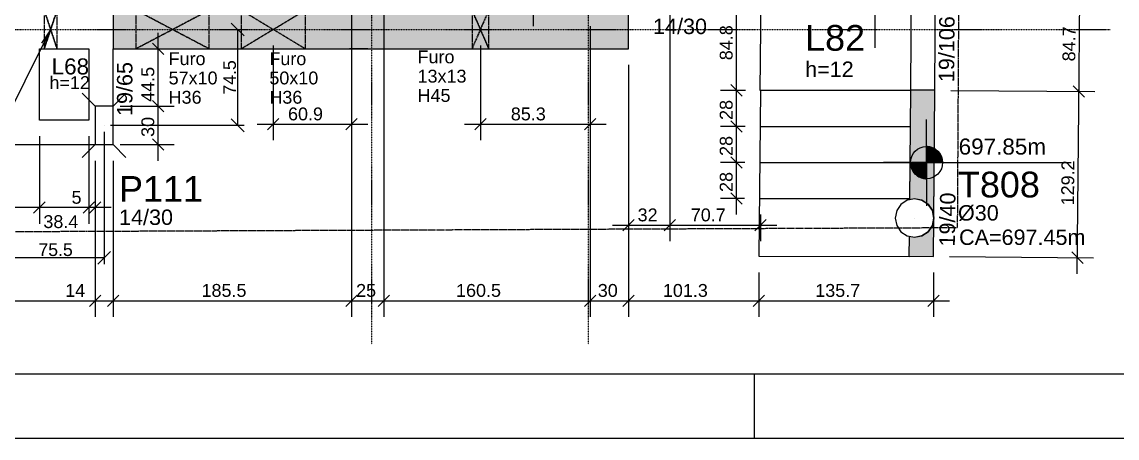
# Model space of a CAD drawing. Extents: x 37185 to 43130, y -8135 to -3930.
# Drawn here: x 39785 to 40636, y -8135 to -7812 of the extents above; entities that cross this region are included whole.
import ezdxf

# ---------------------------------------------------------------- set-up
doc = ezdxf.new("R2010")
doc.units = 0
doc.header["$MEASUREMENT"] = 0
doc.linetypes.add('ESTILO_TQS_0001', pattern=[1, 0.7, -0.3])
doc.linetypes.add('ESTILO_TQS_0004', pattern=[1.12, 0.5, -0.2, 0.01, -0.2, 0.01, -0.2])
doc.layers.get('0').update_dxf_attribs({"linetype": 'CONTINUOUS'})
doc.layers.get('Defpoints').update_dxf_attribs({"linetype": 'CONTINUOUS'})
for name, color, linetype in [('37', 4, 'CONTINUOUS'), ('38', 190, 'CONTINUOUS'), ('41', 190, 'CONTINUOUS'), ('43', 3, 'CONTINUOUS'), ('44', 3, 'CONTINUOUS'), ('45', 2, 'CONTINUOUS'), ('46', 2, 'CONTINUOUS'), ('47', 2, 'CONTINUOUS'), ('53', 242, 'CONTINUOUS'), ('54', 242, 'CONTINUOUS'), ('55', 12, 'CONTINUOUS'), ('63', 30, 'CONTINUOUS'), ('64', 122, 'CONTINUOUS'), ('66', 231, 'CONTINUOUS'), ('68', 4, 'CONTINUOUS'), ('70', 160, 'CONTINUOUS'), ('75', 9, 'CONTINUOUS'), ('78', 6, 'CONTINUOUS'), ('79', 12, 'CONTINUOUS'), ('80', 6, 'CONTINUOUS'), ('82', 252, 'CONTINUOUS'), ('95', 7, 'CONTINUOUS')]:
    doc.layers.add(name, color=color, linetype=linetype)
doc.styles.add('Arial_2mm 1-50', font='arial.ttf', dxfattribs={"height": 9.835329})
doc.styles.add('TQS_ARIAL', font='arial.ttf')
doc.dimstyles.new('Diagonal 2mm 1-50', dxfattribs={"dimscale": 30.48, "dimtxt": 9.8353, "dimasz": 0.328084, "dimexe": 0.164042, "dimexo": 0.164042, "dimgap": 0.04101, "dimtad": 1, "dimdec": 1, "dimdsep": 46, "dimtxsty": 'Arial_2mm 1-50', "dimblk1": 'OBLIQUE', "dimblk2": 'OBLIQUE', "dimsah": 1, "dimcen": 0.09, "dimadec": 8, "dimazin": 0, "dimtfac": 1, "dimtdec": 8, "dimtmove": 1, "dimatfit": 0, "dimfxl": 1, "dimtvp": 1, "dimtfillclr": 256, "dimtolj": 1, "dimtzin": 0, "dimarcsym": 2})

# ---------------------------------------------------------------- blocks, each defined once
blk = doc.blocks.new('_Oblique')
at = {"color": 0, "linetype": 'ByBlock', "lineweight": -2}
blk.add_line((-0.5, -0.5), (0.5, 0.5), dxfattribs=at)
blk = doc.blocks.new('*D163')
at = {"layer": '55', "color": 0, "linetype": 'Continuous', "lineweight": -2}
for p, q in [((39848.51, -7897.24), (39848.51, -8000.24)), ((39773.01, -7938.31), (39773.01, -8000.24)), ((39848.51, -7995.24), (39773.01, -7995.24))]:
    blk.add_line(p, q, dxfattribs=at)
at = {"layer": 'Defpoints', "color": 0, "linetype": 'Continuous'}
for p in [(39848.51, -7892.24), (39773.01, -7933.31), (39773.01, -7995.24)]:
    blk.add_point(p, dxfattribs=at)
at = {"layer": '55', "color": 0, "linetype": 'Continuous', "lineweight": -2, "xscale": 10, "yscale": 10, "zscale": 10, "rotation": 180}
blk.add_blockref('_Oblique', (39773.01, -7995.24), dxfattribs=at)
at = {"layer": '55', "color": 0, "linetype": 'Continuous', "lineweight": -2, "xscale": 10, "yscale": 10, "zscale": 10}
blk.add_blockref('_Oblique', (39848.51, -7995.24), dxfattribs=at)
at = {"layer": '55', "color": 0, "linetype": 'Continuous', "insert": (39810.76, -7988.99), "char_height": 9.835, "attachment_point": 5, "style": 'Arial_2mm 1-50'}
blk.add_mtext('\\A1;75.5', dxfattribs=at)
blk = doc.blocks.new('*D164')
at = {"layer": '55', "color": 0, "linetype": 'Continuous', "lineweight": -2}
for p, q in [((39941.22, -7817.73), (39957.43, -7817.73)), ((39952.43, -7892.24), (39952.43, -7817.73)), ((39853.51, -7892.24), (39957.43, -7892.24))]:
    blk.add_line(p, q, dxfattribs=at)
at = {"layer": 'Defpoints', "color": 0, "linetype": 'Continuous'}
for p in [(39936.22, -7817.73), (39952.43, -7817.73), (39848.51, -7892.24)]:
    blk.add_point(p, dxfattribs=at)
at = {"layer": '55', "color": 0, "linetype": 'Continuous', "lineweight": -2, "xscale": 10, "yscale": 10, "zscale": 10}
for p, rotation in [((39952.43, -7817.73), 90), ((39952.43, -7892.24), 270)]:
    blk.add_blockref('_Oblique', p, dxfattribs=dict(at, rotation=rotation))
at = {"layer": '55', "color": 0, "linetype": 'Continuous', "insert": (39946.17, -7854.99), "char_height": 9.835, "attachment_point": 5, "rotation": 90, "style": 'Arial_2mm 1-50'}
blk.add_mtext('\\A1;74.5', dxfattribs=at)

msp = doc.modelspace()

# ---------------------------------------------------------------- linework, layer by layer
at = {"layer": '37', "linetype": 'Continuous'}
for points in [[(40256.51264, -7832.73681), (40256.51264, -7748.43661)], [(40476.29449, -7780.23831), (40475.68114, -7864.80371)], [(40494.68064, -7864.94151), (40495.29499, -7780.23831)], [(39855.51264, -7802.73681), (39855.51264, -7832.73681)], [(39798.11264, -7888.23831), (39798.11264, -7832.73681)], [(39798.11264, -7832.73681), (39836.51264, -7832.73681)], [(39836.51264, -7832.73681), (39836.51264, -7888.23831)], [(39855.51264, -7877.23831), (39855.51264, -7832.73681)], [(39855.51264, -7832.73681), (40039.42559, -7832.73681)], [(40053.51264, -7832.73681), (40039.42559, -7832.73681)], [(40053.51264, -7832.73681), (40079.42559, -7832.73681)], [(40079.42559, -7832.73681), (40119.42559, -7832.73681)], [(40119.42559, -7832.73681), (40199.42559, -7832.73681)], [(40199.42559, -7832.73681), (40256.51264, -7832.73681)], [(40475.68114, -7864.80371), (40475.06269, -7950.07916)], [(40493.96184, -7964.05516), (40494.68064, -7864.94151)], [(39836.51264, -7888.23831), (39798.11264, -7888.23831)], [(39773.11264, -7907.23831), (39841.51264, -7907.23831)], [(40493.55159, -7994.15861), (40493.95674, -7964.44351)], [(40474.76359, -7978.48106), (40474.55334, -7993.89956)], [(40474.55334, -7993.89956), (40493.55159, -7994.15861)]]:
    msp.add_lwpolyline(points, dxfattribs=at)
at = {"layer": '38', "linetype": 'Continuous'}
msp.add_lwpolyline([(39855.51264, -7877.23831), (39841.51264, -7877.23831), (39841.51264, -7907.23831), (39855.51264, -7907.23831), (39855.51264, -7877.23831)], dxfattribs=at)
at = {"layer": '41', "linetype": 'Continuous'}
for p, q in [((39841.51264, -7877.23831), (39831.51264, -7867.23831)), ((39855.51264, -7877.23831), (39865.51264, -7867.23831)), ((39841.51264, -7907.23831), (39831.51264, -7917.23831)), ((39855.51264, -7907.23831), (39865.51264, -7917.23831))]:
    msp.add_line(p, q, dxfattribs=at)
at = {"layer": '53', "linetype": 'ESTILO_TQS_0001'}
for points in [[(39806.92169, -7817.73681), (39801.92169, -7832.73681), (39811.92169, -7832.73681), (39806.92169, -7817.73681), (39811.92169, -7832.73681), (39811.92169, -7802.73681), (39806.92169, -7817.73681), (39811.92169, -7802.73681), (39801.92169, -7802.73681), (39806.92169, -7817.73681), (39801.92169, -7802.73681), (39801.92169, -7832.73681), (39806.92169, -7817.73681)], [(39901.73584, -7817.73681), (39873.23584, -7832.73681), (39930.23584, -7832.73681), (39901.73584, -7817.73681), (39930.23584, -7832.73681), (39930.23584, -7802.73681), (39901.73584, -7817.73681), (39930.23584, -7802.73681), (39873.23584, -7802.73681), (39901.73584, -7817.73681), (39873.23584, -7802.73681), (39873.23584, -7832.73681), (39901.73584, -7817.73681)], [(39980.09574, -7817.73681), (39955.09574, -7832.73681), (40005.09574, -7832.73681), (39980.09574, -7817.73681), (40005.09574, -7832.73681), (40005.09574, -7802.73681), (39980.09574, -7817.73681), (40005.09574, -7802.73681), (39955.09574, -7802.73681), (39980.09574, -7817.73681), (39955.09574, -7802.73681), (39955.09574, -7832.73681), (39980.09574, -7817.73681)], [(40141.22504, -7817.73681), (40134.72504, -7832.73681), (40147.72504, -7832.73681), (40141.22504, -7817.73681), (40147.72504, -7832.73681), (40147.72504, -7802.73681), (40141.22504, -7817.73681), (40147.72504, -7802.73681), (40134.72504, -7802.73681), (40141.22504, -7817.73681), (40134.72504, -7802.73681), (40134.72504, -7832.73681), (40141.22504, -7817.73681)]]:
    msp.add_lwpolyline(points, dxfattribs=at)
at = {"layer": '55', "linetype": 'Continuous'}
for p, q in [((40447.99924, -7798.46486), (40447.99924, -7832.02346)), ((40488.23939, -7921.24691), (40488.23939, -7887.68836)), ((40488.23939, -7908.74691), (40488.23939, -7933.74691)), ((40488.23939, -7909.35426), (40492.07209, -7909.35426)), ((40488.23939, -7910.14711), (40493.97364, -7910.14711)), ((40488.23939, -7910.93996), (40495.30454, -7910.93996)), ((40488.23939, -7911.73281), (40496.34694, -7911.73281)), ((40488.23939, -7912.52561), (40497.18824, -7912.52561)), ((40488.23939, -7913.31846), (40497.89444, -7913.31846)), ((40488.23939, -7914.11131), (40498.50264, -7914.11131)), ((40488.23939, -7921.24691), (40454.68084, -7921.24691)), ((40475.73939, -7921.24691), (40500.73939, -7921.24691)), ((40488.23939, -7922.03971), (40475.73939, -7922.03971)), ((40488.23939, -7922.83256), (40475.84034, -7922.83256)), ((40488.23939, -7914.90416), (40499.01064, -7914.90416)), ((40488.23939, -7915.69701), (40499.43979, -7915.69701)), ((40488.23939, -7916.48986), (40499.79884, -7916.48986)), ((40488.23939, -7917.28271), (40500.09414, -7917.28271)), ((40488.23939, -7918.07551), (40500.33044, -7918.07551)), ((40488.23939, -7918.86836), (40500.51099, -7918.86836)), ((40488.23939, -7919.66121), (40500.63844, -7919.66121)), ((40488.23939, -7920.45406), (40500.71359, -7920.45406)), ((40488.23939, -7921.24691), (40600.73939, -7921.24691)), ((40488.23939, -7921.24691), (40488.23939, -7954.80546)), ((40488.23939, -7923.62541), (40475.96774, -7923.62541)), ((40488.23939, -7924.41826), (40476.14834, -7924.41826)), ((40488.23939, -7925.21106), (40476.38464, -7925.21106)), ((40488.23939, -7926.00396), (40476.67994, -7926.00396)), ((40488.23939, -7926.79676), (40477.03899, -7926.79676)), ((40488.23939, -7927.58961), (40477.46814, -7927.58961)), ((40488.23939, -7928.38246), (40477.97614, -7928.38246)), ((40488.23939, -7929.17531), (40478.57554, -7929.17531)), ((40488.23939, -7929.96811), (40479.28449, -7929.96811)), ((40488.23939, -7930.76101), (40480.13184, -7930.76101)), ((40488.23939, -7931.55381), (40481.16709, -7931.55381)), ((40488.23939, -7932.34666), (40482.49089, -7932.34666)), ((40488.23939, -7933.13951), (40484.39029, -7933.13951))]:
    msp.add_line(p, q, dxfattribs=at)
msp.add_circle((40488.23939, -7921.24691), 12.5, dxfattribs=at)
at = {"layer": '63', "linetype": 'Continuous'}
msp.add_lwpolyline([(39855.51264, -7802.73681), (39855.51264, -7832.73681), (40256.51264, -7832.73681), (40256.51264, -7802.73681), (39855.51264, -7802.73681)], dxfattribs=at)
for points in [[(39855.51264, -7802.73681), (39855.51264, -7832.73681), (40256.51264, -7832.73681)], [(39855.51264, -7802.73681), (40256.51264, -7832.73681), (40256.51264, -7802.73681)]]:
    msp.add_solid(points, dxfattribs=at)
at = {"layer": '64', "linetype": 'Continuous'}
for points in [[(40494.68064, -7864.94151), (40475.68114, -7864.80371), (40475.06344, -7949.97706), (40478.93014, -7949.20791), (40484.70939, -7950.35746), (40489.60884, -7953.63116), (40492.88254, -7958.53061), (40493.96254, -7963.96006), (40494.68064, -7864.94151)], [(40493.55159, -7994.15861), (40493.95314, -7964.70681), (40492.88254, -7970.08911), (40489.60884, -7974.98856), (40484.70939, -7978.26226), (40478.93014, -7979.41181), (40474.76219, -7978.58276), (40474.55334, -7993.89956), (40493.55159, -7994.15861)]]:
    msp.add_lwpolyline(points, dxfattribs=at)
for points in [[(40494.68064, -7864.94151), (40475.68114, -7864.80371), (40475.06344, -7949.97706)], [(40494.68064, -7864.94151), (40475.06344, -7949.97706), (40478.93014, -7949.20791)], [(40494.68064, -7864.94151), (40478.93014, -7949.20791), (40484.70939, -7950.35746)], [(40494.68064, -7864.94151), (40484.70939, -7950.35746), (40489.60884, -7953.63116)], [(40494.68064, -7864.94151), (40489.60884, -7953.63116), (40492.88254, -7958.53061)], [(40494.68064, -7864.94151), (40492.88254, -7958.53061), (40493.96254, -7963.96006)], [(40494.68064, -7864.94151), (40493.96254, -7963.96006), (40494.68064, -7864.94151)], [(40493.55159, -7994.15861), (40493.95314, -7964.70681), (40492.88254, -7970.08911)], [(40493.55159, -7994.15861), (40492.88254, -7970.08911), (40489.60884, -7974.98856)], [(40493.55159, -7994.15861), (40474.76219, -7978.58276), (40474.55334, -7993.89956)], [(40493.55159, -7994.15861), (40478.93014, -7979.41181), (40474.76219, -7978.58276)], [(40493.55159, -7994.15861), (40484.70939, -7978.26226), (40478.93014, -7979.41181)], [(40493.55159, -7994.15861), (40489.60884, -7974.98856), (40484.70939, -7978.26226)], [(40493.55159, -7994.15861), (40474.55334, -7993.89956), (40493.55159, -7994.15861)]]:
    msp.add_solid(points, dxfattribs=at)
at = {"layer": '68', "color": 12, "linetype": 'ESTILO_TQS_0001'}
msp.add_lwpolyline([(37530.05069, -4249.00666), (40530.67009, -4723.98931), (40512.14434, -7971.93931), (37508.76839, -7984.70311), (37530.05069, -4249.00666)], dxfattribs=at)
at = {"layer": '70', "linetype": 'ESTILO_TQS_0004'}
for p, q in [((40056.51264, -4162.63791), (40056.51264, -8062.34486)), ((40224.98129, -4162.63791), (40224.98129, -8062.34486)), ((37414.54729, -7817.73361), (40631.05859, -7817.73361))]:
    msp.add_line(p, q, dxfattribs=at)
at = {"layer": '75', "linetype": 'Continuous'}
for p, q in [((40182.46924, -7815.23681), (40182.46924, -7554.73831)), ((40340.38459, -7877.54726), (40340.38459, -7767.73831)), ((40606.62994, -7878.42016), (40607.58849, -7768.71916)), ((40041.01264, -7792.83661), (40041.01264, -8041.08276)), ((40041.01264, -7794.94596), (40041.01264, -8041.08276)), ((40288.51364, -7792.73831), (40288.51364, -7982.38411)), ((40288.51364, -7792.73831), (40288.51364, -7982.38411)), ((40066.01264, -7805.79336), (40066.01264, -8041.08276)), ((39806.92059, -7817.73361), (39806.92059, -7817.73361)), ((39890.48894, -7889.73831), (39890.48894, -7820.23681)), ((39901.73584, -7817.73681), (39901.73584, -7817.73681)), ((39980.09039, -7817.73361), (39980.09039, -7817.73361)), ((40066.01264, -7815.23681), (40066.01264, -8041.08276)), ((40141.22369, -7817.73361), (40141.22369, -7817.73361)), ((40226.51264, -7815.23681), (40226.51264, -8041.08276)), ((40226.51264, -7815.23681), (40226.51264, -8041.08276)), ((40226.51264, -7815.23681), (40226.51264, -7903.87426)), ((39894.90839, -7837.15626), (39886.06954, -7828.31741)), ((39882.56799, -7832.73681), (39882.56799, -7832.73681)), ((39895.06799, -7832.73681), (39902.98894, -7832.73681)), ((39980.09039, -7830.23361), (39980.09039, -7903.87426)), ((40141.22369, -7830.23361), (40141.22369, -7903.87426)), ((40256.51264, -7832.73681), (40256.51264, -7832.73681)), ((40256.51264, -7832.73681), (40256.51264, -7832.73681)), ((40256.51264, -7832.73681), (40256.51264, -7832.73681)), ((40041.01264, -7838.94026), (40041.01264, -7838.94026)), ((40256.51264, -7845.23681), (40256.51264, -8041.08276)), ((40256.51264, -7845.23681), (40256.51264, -8041.08276)), ((40256.51264, -7845.23681), (40256.51264, -7982.38411)), ((40041.01264, -7851.44026), (40041.01264, -7903.87426)), ((40340.38459, -7905.54586), (40340.38459, -7852.54726)), ((40605.50084, -8007.63726), (40606.84834, -7853.42111)), ((40344.80399, -7869.46666), (40335.96519, -7860.62781)), ((40344.80399, -7869.46666), (40335.96519, -7860.62781)), ((40611.11979, -7870.37851), (40602.35849, -7861.46276)), ((40611.11979, -7870.37851), (40602.35849, -7861.46276)), ((39890.48894, -7919.73831), (39890.48894, -7864.73831)), ((40347.32629, -7865.04726), (40327.88459, -7865.04726)), ((40347.32629, -7865.04726), (40327.88459, -7865.04726)), ((40359.82629, -7865.04726), (40359.82629, -7865.04726)), ((40359.82629, -7865.04726), (40359.82629, -7865.04726)), ((40494.68064, -7864.94151), (40494.68064, -7864.94151)), ((40494.68064, -7864.94151), (40494.68064, -7864.94151)), ((40507.18019, -7865.05071), (40619.23864, -7866.02986)), ((40507.18019, -7865.05071), (40619.23864, -7866.02986)), ((39848.51264, -7877.23831), (39848.51264, -7877.23831)), ((39848.51264, -7877.23831), (39848.51264, -7877.23831)), ((39861.01264, -7877.23831), (39902.98894, -7877.23831)), ((39861.01264, -7877.23831), (39902.98894, -7877.23831)), ((39894.90839, -7881.65776), (39886.06954, -7872.81891)), ((39894.90839, -7881.65776), (39886.06954, -7872.81891)), ((39798.11264, -7888.23831), (39798.11264, -7888.23831)), ((39798.11264, -7888.23831), (39798.11264, -7888.23831)), ((39836.51264, -7888.23831), (39836.51264, -7888.23831)), ((39836.51264, -7888.23831), (39836.51264, -7888.23831)), ((39975.67099, -7895.79366), (39984.50979, -7886.95486)), ((40036.59324, -7895.79366), (40045.43209, -7886.95486)), ((40136.80424, -7895.79366), (40145.64309, -7886.95486)), ((40222.09324, -7895.79366), (40230.93209, -7886.95486)), ((40344.80399, -7897.46526), (40335.96519, -7888.62646)), ((40344.80399, -7897.46526), (40335.96519, -7888.62646)), ((40340.38459, -7933.54551), (40340.38459, -7880.54586)), ((39967.59039, -7891.37426), (40053.51264, -7891.37426)), ((40128.72369, -7891.37426), (40239.01264, -7891.37426)), ((40347.14509, -7893.04586), (40327.88459, -7893.04586)), ((40347.14509, -7893.04586), (40327.88459, -7893.04586)), ((40359.64509, -7893.04586), (40359.64509, -7893.04586)), ((40359.64509, -7893.04586), (40359.64509, -7893.04586)), ((39798.11264, -7900.73831), (39798.11264, -7968.70321)), ((39798.11264, -7900.73831), (39798.11264, -7968.70321)), ((39836.51264, -7900.73831), (39836.51264, -7968.70321)), ((39836.51264, -7900.73831), (39836.51264, -7968.70321)), ((39894.90839, -7911.65776), (39886.06954, -7902.81891)), ((39841.51264, -7907.23831), (39841.51264, -7907.23831)), ((39841.51264, -7907.23831), (39841.51264, -7907.23831)), ((39841.51264, -7907.23831), (39841.51264, -7907.23831)), ((39848.51264, -7907.23831), (39848.51264, -7907.23831)), ((39855.51264, -7907.23831), (39855.51264, -7907.23831)), ((39855.51264, -7907.23831), (39855.51264, -7907.23831)), ((39861.01264, -7907.23831), (39902.98894, -7907.23831)), ((40340.38459, -7961.54521), (40340.38459, -7908.54551)), ((39841.51264, -7919.73831), (39841.51264, -8041.08276)), ((39841.51264, -7919.73831), (39841.51264, -8041.08276)), ((39841.51264, -7919.73831), (39841.51264, -7968.70321)), ((39855.51264, -7919.73831), (39855.51264, -8041.08276)), ((39855.51264, -7919.73831), (39855.51264, -8041.08276)), ((40346.91234, -7921.04551), (40327.88459, -7921.04551)), ((40346.91234, -7921.04551), (40327.88459, -7921.04551)), ((40344.80399, -7925.46491), (40335.96519, -7916.62611)), ((40344.80399, -7925.46491), (40335.96519, -7916.62611)), ((40359.41234, -7921.04551), (40359.41234, -7921.04551)), ((40359.41234, -7921.04551), (40359.41234, -7921.04551)), ((40344.80399, -7953.46461), (40335.96519, -7944.62576)), ((39810.61264, -7956.20321), (39735.61264, -7956.20321)), ((39849.01264, -7956.20321), (39785.61264, -7956.20321)), ((39802.53209, -7951.78376), (39793.69324, -7960.62261)), ((39802.53209, -7951.78376), (39793.69324, -7960.62261)), ((39854.01264, -7956.20321), (39824.01264, -7956.20321)), ((39840.93209, -7951.78376), (39832.09324, -7960.62261)), ((39840.93209, -7951.78376), (39832.09324, -7960.62261)), ((39845.93209, -7951.78376), (39837.09324, -7960.62261)), ((40346.70454, -7949.04521), (40327.88459, -7949.04521)), ((40359.20454, -7949.04521), (40359.20454, -7949.04521)), ((40359.20454, -7949.04521), (40359.20454, -7949.04521)), ((40252.09324, -7974.30356), (40260.93209, -7965.46471)), ((40284.09424, -7974.30356), (40292.93304, -7965.46471)), ((40284.09424, -7974.30356), (40292.93304, -7965.46471)), ((40354.78514, -7974.30356), (40363.62399, -7965.46471)), ((40359.20454, -7961.54521), (40359.20454, -7982.38411)), ((40244.01264, -7969.88411), (40301.01364, -7969.88411)), ((40276.01364, -7969.88411), (40371.70454, -7969.88411)), ((40609.99069, -7999.59561), (40601.22944, -7990.67991)), ((40357.80179, -7994.04451), (40357.80179, -7994.04451)), ((40357.80179, -7994.04451), (40357.80179, -7994.04451)), ((40493.55159, -7994.15861), (40493.55159, -7994.15861)), ((40493.55159, -7994.15861), (40493.55159, -7994.15861)), ((40506.05109, -7994.26781), (40618.10959, -7995.24696)), ((40357.80179, -8006.54451), (40357.80179, -8041.08276)), ((40357.80179, -8006.54451), (40357.80179, -8041.08276)), ((40493.55159, -8006.65861), (40493.55159, -8041.08276)), ((39837.09324, -8033.00216), (39845.93209, -8024.16331)), ((39837.09324, -8033.00216), (39845.93209, -8024.16331)), ((39851.09324, -8033.00216), (39859.93209, -8024.16331)), ((39851.09324, -8033.00216), (39859.93209, -8024.16331)), ((40036.59324, -8033.00216), (40045.43209, -8024.16331)), ((40036.59324, -8033.00216), (40045.43209, -8024.16331)), ((40061.59324, -8033.00216), (40070.43209, -8024.16331)), ((40061.59324, -8033.00216), (40070.43209, -8024.16331)), ((40222.09324, -8033.00216), (40230.93209, -8024.16331)), ((40222.09324, -8033.00216), (40230.93209, -8024.16331)), ((40252.09324, -8033.00216), (40260.93209, -8024.16331)), ((40252.09324, -8033.00216), (40260.93209, -8024.16331)), ((40353.38234, -8033.00216), (40362.22119, -8024.16331)), ((40353.38234, -8033.00216), (40362.22119, -8024.16331)), ((40489.13219, -8033.00216), (40497.97099, -8024.16331)), ((39578.01264, -8028.58276), (39854.01264, -8028.58276)), ((39829.01264, -8028.58276), (39868.01264, -8028.58276)), ((39843.01264, -8028.58276), (40053.51264, -8028.58276)), ((40028.51264, -8028.58276), (40078.51264, -8028.58276)), ((40053.51264, -8028.58276), (40239.01264, -8028.58276)), ((40214.01264, -8028.58276), (40269.01264, -8028.58276)), ((40244.01264, -8028.58276), (40370.30179, -8028.58276)), ((40345.30179, -8028.58276), (40506.05159, -8028.58276))]:
    msp.add_line(p, q, dxfattribs=at)
msp.add_lwpolyline([(39688.00039, -7937.01511), (39747.38714, -7937.01511), (39806.77394, -7817.88711), (39802.70499, -7829.70631), (39806.77394, -7817.88711), (39799.78459, -7828.25046)], dxfattribs=at)
at = {"layer": '78', "linetype": 'Continuous'}
for points in [[(40493.93014, -7964.30986), (40492.78834, -7958.56961), (40489.53674, -7953.70326), (40484.67039, -7950.45166), (40478.93014, -7949.30986), (40473.18989, -7950.45166), (40468.32354, -7953.70326), (40465.07194, -7958.56961), (40463.93014, -7964.30986), (40465.07194, -7970.05011), (40468.32354, -7974.91646), (40473.18989, -7978.16806), (40478.93014, -7979.30986), (40484.67039, -7978.16806), (40489.53674, -7974.91646), (40492.78834, -7970.05011), (40493.93014, -7964.30986)], [(40468.32354, -7953.70326), (40465.07194, -7958.56961)], [(40473.18989, -7950.45166), (40468.32354, -7953.70326)], [(40475.06269, -7950.07916), (40473.18989, -7950.45166)], [(40465.07194, -7958.56961), (40463.93014, -7964.30986)], [(40463.93014, -7964.30986), (40465.07194, -7970.05011)], [(40493.93014, -7964.30986), (40493.86529, -7963.98376)], [(40493.89449, -7964.48906), (40493.93014, -7964.30986)], [(40465.07194, -7970.05011), (40468.32354, -7974.91646)], [(40468.32354, -7974.91646), (40473.18989, -7978.16806)], [(40473.18989, -7978.16806), (40474.76359, -7978.48106)]]:
    msp.add_lwpolyline(points, dxfattribs=at)
at = {"layer": '79', "linetype": 'Continuous'}
for points in [[(40488.23939, -7908.74691), (40488.23939, -7921.24691), (40500.73939, -7921.24691), (40500.73109, -7920.79141), (40500.67739, -7920.00311), (40500.57289, -7919.21346), (40500.40919, -7918.39266), (40500.21259, -7917.65616), (40499.93429, -7916.83326), (40499.59874, -7916.03001), (40499.21979, -7915.27356), (40498.74564, -7914.47426), (40498.16844, -7913.65316), (40497.46839, -7912.81626), (40496.87644, -7912.21076), (40496.08479, -7911.51551), (40495.54344, -7911.10286), (40494.95839, -7910.70626), (40494.25194, -7910.28791), (40493.54664, -7909.92951), (40492.46504, -7909.48281), (40491.47549, -7909.17306), (40490.68409, -7908.98831), (40489.71889, -7908.83476), (40488.93909, -7908.76651), (40488.23939, -7908.74691)], [(40488.23939, -7933.74691), (40488.23939, -7921.24691), (40475.73939, -7921.24691), (40475.74774, -7921.70241), (40475.80144, -7922.49071), (40475.90594, -7923.28036), (40476.06964, -7924.10116), (40476.26624, -7924.83766), (40476.54454, -7925.66056), (40476.88009, -7926.46381), (40477.25904, -7927.22026), (40477.73319, -7928.01956), (40478.31039, -7928.84066), (40479.01044, -7929.67756), (40479.60239, -7930.28306), (40480.39404, -7930.97831), (40480.93539, -7931.39096), (40481.52044, -7931.78756), (40482.22689, -7932.20591), (40482.93219, -7932.56431), (40484.01379, -7933.01101), (40485.00334, -7933.32076), (40485.79474, -7933.50551), (40486.75994, -7933.65906), (40487.53974, -7933.72731), (40488.23939, -7933.74691)]]:
    msp.add_lwpolyline(points, dxfattribs=at)
at = {"layer": '80', "linetype": 'Continuous'}
for p, q in [((40358.82574, -7865.04551), (40359.75189, -7780.23946)), ((40358.97839, -7865.04466), (40357.80179, -7994.04451)), ((40476.14269, -7865.24751), (40358.82574, -7865.04551)), ((40358.82569, -7893.04446), (40475.47489, -7893.24531)), ((40358.57589, -7921.04406), (40475.73934, -7921.24686)), ((40358.37429, -7949.04376), (40475.06869, -7949.24471)), ((40357.80179, -7994.04451), (40475.21374, -7994.24146))]:
    msp.add_line(p, q, dxfattribs=at)
at = {"layer": '82', "linetype": 'Continuous'}
for p, q in [((39839.42559, -7817.73681), (39839.42559, -7817.73681)), ((40039.42559, -7817.73681), (40039.42559, -7817.73681)), ((40079.42559, -7817.73681), (40079.42559, -7817.73681)), ((40119.42559, -7817.73681), (40119.42559, -7817.73681)), ((40199.42559, -7817.73681), (40199.42559, -7817.73681)), ((39848.51264, -7892.23831), (39848.51264, -7892.23831)), ((40478.93014, -7964.30986), (40478.93014, -7964.30986))]:
    msp.add_line(p, q, dxfattribs=at)
at = {"layer": '95', "linetype": 'Continuous'}
for p, q in [((37309.54454, -8085.36956), (43079.54464, -8085.36956)), ((40354.54464, -8135.36956), (40354.54464, -8085.36956)), ((37184.54454, -8135.36956), (43129.54464, -8135.36956))]:
    msp.add_line(p, q, dxfattribs=at)

# ---------------------------------------------------------------- texts
at = {"layer": '43', "linetype": 'Continuous', "style": 'TQS_ARIAL'}
msp.add_text('P111', height=20, dxfattribs=at).set_placement((39860.13469, -7951.68176))
at = {"layer": '44', "linetype": 'Continuous', "style": 'TQS_ARIAL'}
for s, height, p in [('L82', 20, (40393.80724, -7834.23146)), ('L68', 12.5, (39807.67664, -7852.70856))]:
    msp.add_text(s, height=height, dxfattribs=at).set_placement(p)
at = {"layer": '45', "linetype": 'Continuous', "style": 'TQS_ARIAL'}
for s, rotation, p in [('19/106', 89.584466, (40509.72634, -7858.69776)), ('19/65', 90, (39870.51264, -7884.98756)), ('19/40', 89.21885, (40510.20134, -7986.50896))]:
    msp.add_text(s, height=12, rotation=rotation, dxfattribs=at).set_placement(p)
at = {"layer": '46', "linetype": 'Continuous', "style": 'TQS_ARIAL'}
for s, p in [('14/30', (40275.52919, -7821.30841)), ('%%c30', (40512.71909, -7966.28901)), ('14/30', (39860.13469, -7969.68176)), ('CA=697.45m', (40513.53184, -7985.22961))]:
    msp.add_text(s, height=12, dxfattribs=at).set_placement(p)
at = {"layer": '47', "linetype": 'Continuous', "style": 'TQS_ARIAL'}
for height, p in [(12, (40393.80724, -7854.63146)), (10, (39805.95739, -7864.03886))]:
    msp.add_text('h=12', height=height, dxfattribs=at).set_placement(p)
at = {"layer": '54', "linetype": 'Continuous', "style": 'TQS_ARIAL'}
for s, p in [('Furo', (39898.68919, -7845.42501)), ('Furo', (39977.04914, -7845.42501)), ('Furo', (40092.31959, -7844.00706)), ('57x10', (39898.68919, -7860.42501)), ('50x10', (39977.04914, -7860.42501)), ('13x13', (40092.31959, -7859.00706)), ('H36', (39898.68919, -7875.42501)), ('H36', (39977.04914, -7875.42501)), ('H45', (40092.31959, -7874.00706))]:
    msp.add_text(s, height=10, dxfattribs=at).set_placement(p)
at = {"layer": '55', "linetype": 'Continuous', "style": 'TQS_ARIAL'}
msp.add_text('697.85m', height=12.5, dxfattribs=at).set_placement((40513.23939, -7914.99691))
at = {"layer": '66', "linetype": 'Continuous', "style": 'TQS_ARIAL'}
msp.add_text('T808', height=20, dxfattribs=at).set_placement((40512.71909, -7948.28901))
at = {"layer": '75', "linetype": 'Continuous', "style": 'TQS_ARIAL'}
for s, rotation, p in [('84.8', 90, (40337.38459, -7841.64276)), ('84.7', 89.499371, (40603.94329, -7842.54271)), ('44.5', 90, (39887.48894, -7873.98756)), ('28', 90, (40337.38459, -7888.04656)), ('30', 90, (39887.48894, -7901.23831)), ('28', 90, (40337.38459, -7916.04566)), ('129.2', 89.499371, (40602.96499, -7954.50206)), ('28', 90, (40337.38459, -7944.04536))]:
    msp.add_text(s, height=10, rotation=rotation, dxfattribs=at).set_placement(p)
for s, p in [('60.9', (39991.55154, -7888.37426)), ('85.3', (40164.86819, -7888.37426)), ('5', (39823.17934, -7953.20321)), ('32', (40263.51314, -7966.88411)), ('70.7', (40304.85909, -7966.88411)), ('38.4', (39801.25279, -7972.10311)), ('14', (39818.17934, -8025.58276)), ('185.5', (39924.26264, -8025.58276)), ('25', (40044.51264, -8025.58276)), ('160.5', (40122.26264, -8025.58276)), ('30', (40232.51264, -8025.58276)), ('101.3', (40283.15724, -8025.58276)), ('135.7', (40401.67669, -8025.58276))]:
    msp.add_text(s, height=10, dxfattribs=at).set_placement(p)

# ---------------------------------------------------------------- dimensions: what is measured, and where the dimension line sits
at = {"layer": '55', "linetype": 'Continuous'}
dim = msp.add_linear_dim(base=(39952.42504, -7817.73361), p1=(39848.51264, -7892.23831), p2=(39936.22257, -7817.73361), angle=90, dimstyle='Diagonal 2mm 1-50', override={"dimpost": '<>'}, dxfattribs=at)
dim.commit()
dim.dimension.update_dxf_attribs({"geometry": '*D164', "text_midpoint": (39946.17351, -7854.98596)})
dim = msp.add_linear_dim(base=(39773.01264, -7995.23782), p1=(39848.51264, -7892.23831), p2=(39773.01264, -7933.30837), dimstyle='Diagonal 2mm 1-50', override={"dimpost": '<>'}, dxfattribs=at)
dim.commit()
dim.dimension.update_dxf_attribs({"geometry": '*D163', "text_midpoint": (39810.76264, -7988.9863)})

doc.saveas('drawing.dxf')
